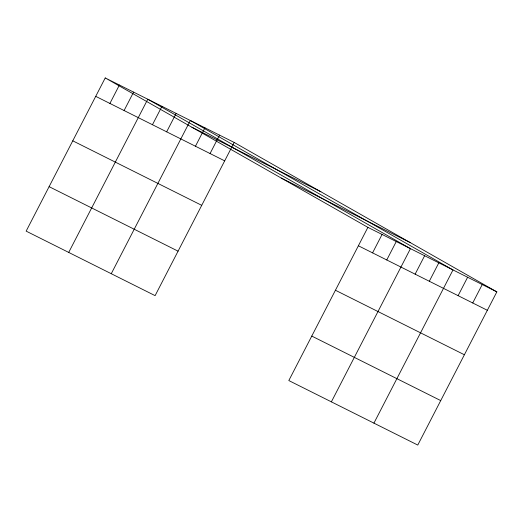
<?xml version="1.0" encoding="UTF-8"?>
<svg xmlns="http://www.w3.org/2000/svg" width="523" height="523" viewBox="0 0 523 523"><rect width="100%" height="100%" fill="white"/><g stroke="black" fill="none" stroke-linecap="round" stroke-linejoin="round"><path stroke-width="0.78" d="M105.228 77.934L26.15 231.133L155.109 295.645L234.186 142.446L105.228 77.934L367.891 227.355L496.85 291.867L417.772 445.066L288.814 380.554L367.891 227.355M109.908 103.443L119.407 85.027M124.088 110.536L133.594 92.126M68.709 252.426L147.78 99.22L410.45 248.641L331.373 401.847M152.461 124.729L161.967 106.313M166.647 131.829L176.153 113.413M111.262 273.712L190.339 120.506L453.003 269.933L373.932 423.133M195.445 146.237L204.951 127.821M210.063 153.546L219.568 135.13M372.572 252.864L382.078 234.448M386.759 259.964L396.264 241.548M415.131 274.15L424.63 255.74M429.311 281.25L438.817 262.834M458.115 295.658L467.621 277.242M472.733 302.967L482.232 284.551M191.902 127.239L320.861 191.751M281.211 178.042L410.169 242.554M95.722 96.343L224.681 160.855M358.386 245.771L487.344 310.283M72.762 140.824L201.721 205.336M335.426 290.245L464.385 354.757M49.11 186.652L178.068 251.164M311.773 336.08L440.732 400.592M234.186 142.446L496.85 291.867"/></g></svg>
